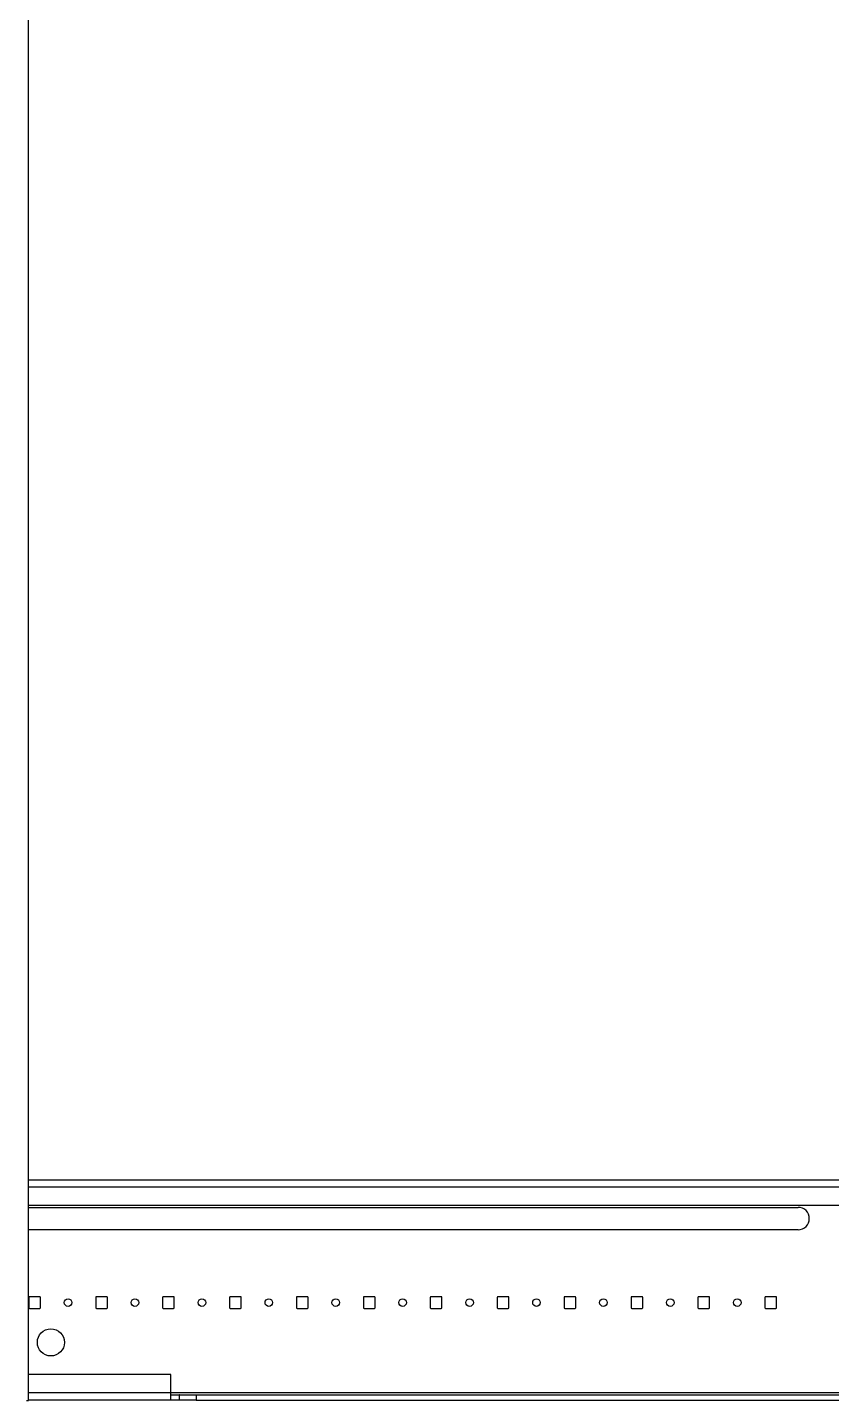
# Model space of a CAD drawing. Extents: x 8 to 102, y 11 to 162.
# Drawn here: x 68.56 to 80.58, y 11.26 to 31.78 of the extents above; entities that cross this region are included whole.
import ezdxf

# ---------------------------------------------------------------- set-up
doc = ezdxf.new("R2010")
doc.units = 0
doc.header["$MEASUREMENT"] = 0
doc.layers.add('TFR-TRI3', color=7, linetype='CONTINUOUS')

msp = doc.modelspace()

# ---------------------------------------------------------------- linework, layer by layer
at = {"layer": 'TFR-TRI3', "color": 113, "linetype": 'CONTINUOUS'}
for p, q in [((68.576, 11.26), (68.576, 107.017)), ((68.545, 11.26), (68.576, 11.26))]:
    msp.add_line(p, q, dxfattribs=at)
at = {"layer": 'TFR-TRI3', "color": 30, "linetype": 'CONTINUOUS'}
for p, q in [((68.577, 14.56), (92.576, 14.56)), ((68.577, 14.452), (92.576, 14.452)), ((68.577, 14.18), (92.576, 14.18)), ((68.576, 14.147), (80.076, 14.147)), ((80.076, 13.811), (68.576, 13.811)), ((68.58, 12.801), (68.58, 12.646)), ((68.745, 12.811), (68.59, 12.811)), ((68.755, 12.646), (68.755, 12.801)), ((69.58, 12.811), (69.58, 12.646)), ((69.745, 12.811), (69.58, 12.811)), ((69.755, 12.646), (69.755, 12.801)), ((70.58, 12.801), (70.58, 12.646)), ((70.745, 12.811), (70.59, 12.811)), ((70.755, 12.646), (70.755, 12.801)), ((71.58, 12.801), (71.58, 12.646)), ((71.745, 12.811), (71.59, 12.811)), ((71.755, 12.646), (71.755, 12.801)), ((72.58, 12.801), (72.58, 12.646)), ((72.745, 12.811), (72.59, 12.811)), ((72.755, 12.646), (72.755, 12.801)), ((73.58, 12.801), (73.58, 12.646)), ((73.745, 12.811), (73.59, 12.811)), ((73.755, 12.646), (73.755, 12.801)), ((74.58, 12.801), (74.58, 12.646)), ((74.745, 12.811), (74.59, 12.811)), ((74.755, 12.646), (74.755, 12.801)), ((75.58, 12.801), (75.58, 12.646)), ((75.745, 12.811), (75.59, 12.811)), ((75.755, 12.646), (75.755, 12.801)), ((76.58, 12.801), (76.58, 12.646)), ((76.745, 12.811), (76.59, 12.811)), ((76.755, 12.646), (76.755, 12.801)), ((77.58, 12.801), (77.58, 12.646)), ((77.745, 12.811), (77.59, 12.811)), ((77.755, 12.646), (77.755, 12.801)), ((78.58, 12.801), (78.58, 12.646)), ((78.745, 12.811), (78.59, 12.811)), ((78.755, 12.646), (78.755, 12.801)), ((79.58, 12.801), (79.58, 12.646)), ((79.745, 12.811), (79.59, 12.811)), ((79.755, 12.646), (79.755, 12.801)), ((68.59, 12.636), (68.745, 12.636)), ((69.59, 12.636), (69.745, 12.636)), ((70.59, 12.636), (70.745, 12.636)), ((71.59, 12.636), (71.745, 12.636)), ((72.59, 12.636), (72.745, 12.636)), ((73.59, 12.636), (73.745, 12.636)), ((74.59, 12.636), (74.745, 12.636)), ((75.59, 12.636), (75.745, 12.636)), ((76.59, 12.636), (76.745, 12.636)), ((77.59, 12.636), (77.745, 12.636)), ((78.59, 12.636), (78.745, 12.636)), ((79.59, 12.636), (79.745, 12.636)), ((70.705, 11.647), (68.576, 11.647)), ((70.705, 11.376), (70.705, 11.647)), ((70.705, 11.376), (68.576, 11.376)), ((70.704, 11.346), (70.706, 11.346)), ((90.455, 11.376), (70.705, 11.376)), ((70.705, 11.302), (70.705, 11.376)), ((70.705, 11.267), (70.705, 11.302)), ((70.706, 11.346), (70.714, 11.346)), ((70.714, 11.346), (70.728, 11.346)), ((70.728, 11.346), (70.746, 11.346)), ((70.746, 11.346), (70.767, 11.346)), ((70.767, 11.346), (70.788, 11.346)), ((70.788, 11.346), (70.806, 11.346)), ((70.806, 11.346), (70.82, 11.346)), ((70.82, 11.346), (70.828, 11.346)), ((70.828, 11.346), (70.829, 11.346)), ((70.829, 11.346), (70.829, 11.314)), ((70.83, 11.346), (70.829, 11.346)), ((70.829, 11.314), (70.829, 11.267)), ((70.83, 11.267), (70.83, 11.346)), ((70.83, 11.346), (70.863, 11.346)), ((70.863, 11.346), (70.955, 11.346)), ((70.955, 11.346), (71.08, 11.346)), ((71.08, 11.346), (90.08, 11.346)), ((71.08, 11.346), (71.08, 11.267)), ((70.704, 11.267), (68.576, 11.267)), ((70.704, 11.267), (70.705, 11.267)), ((70.704, 11.267), (70.704, 11.267)), ((70.705, 11.267), (70.704, 11.267)), ((70.711, 11.267), (70.705, 11.267)), ((70.723, 11.267), (70.711, 11.267)), ((70.741, 11.267), (70.723, 11.267)), ((70.761, 11.267), (70.741, 11.267)), ((70.782, 11.267), (70.761, 11.267)), ((70.801, 11.267), (70.782, 11.267)), ((70.816, 11.267), (70.801, 11.267)), ((70.824, 11.267), (70.816, 11.267)), ((70.83, 11.267), (70.829, 11.267)), ((70.863, 11.267), (70.83, 11.267)), ((70.955, 11.267), (70.863, 11.267)), ((71.08, 11.267), (70.955, 11.267)), ((71.08, 11.267), (90.08, 11.267))]:
    msp.add_line(p, q, dxfattribs=at)
for centre, radius in [((69.167, 12.724), 0.0565), ((70.167, 12.724), 0.0565), ((71.167, 12.724), 0.0565), ((72.167, 12.724), 0.0565), ((73.167, 12.724), 0.0565), ((74.167, 12.724), 0.0565), ((75.167, 12.724), 0.0565), ((76.167, 12.724), 0.0565), ((77.167, 12.724), 0.0565), ((78.167, 12.724), 0.0565), ((79.167, 12.724), 0.0565), ((68.911, 12.129), 0.203)]:
    msp.add_circle(centre, radius, dxfattribs=at)
for centre, radius, start, end in [((80.076, 13.979), 0.168, 270, 90), ((68.59, 12.801), 0.01, 90, 180), ((68.745, 12.801), 0.01, 0, 90), ((69.59, 12.801), 0.01, 90, 180), ((69.745, 12.801), 0.01, 0, 90), ((70.59, 12.801), 0.01, 90, 180), ((70.745, 12.801), 0.01, 0, 90), ((71.59, 12.801), 0.01, 90, 180), ((71.745, 12.801), 0.01, 0, 90), ((72.59, 12.801), 0.01, 90, 180), ((72.745, 12.801), 0.01, 0, 90), ((73.59, 12.801), 0.01, 90, 180), ((73.745, 12.801), 0.01, 0, 90), ((74.59, 12.801), 0.01, 90, 180), ((74.745, 12.801), 0.01, 0, 90), ((75.59, 12.801), 0.01, 90, 180), ((75.745, 12.801), 0.01, 0, 90), ((76.59, 12.801), 0.01, 90, 180), ((76.745, 12.801), 0.01, 0, 90), ((77.59, 12.801), 0.01, 90, 180), ((77.745, 12.801), 0.01, 0, 90), ((78.59, 12.801), 0.01, 90, 180), ((78.745, 12.801), 0.01, 0, 90), ((79.59, 12.801), 0.01, 90, 180), ((79.745, 12.801), 0.01, 0, 90), ((68.59, 12.646), 0.01, 180, 270), ((68.745, 12.646), 0.01, 270, 0), ((69.59, 12.646), 0.01, 180, 270), ((69.745, 12.646), 0.01, 270, 0), ((70.59, 12.646), 0.01, 180, 270), ((70.745, 12.646), 0.01, 270, 0), ((71.59, 12.646), 0.01, 180, 270), ((71.745, 12.646), 0.01, 270, 0), ((72.59, 12.646), 0.01, 180, 270), ((72.745, 12.646), 0.01, 270, 0), ((73.59, 12.646), 0.01, 180, 270), ((73.745, 12.646), 0.01, 270, 0), ((74.59, 12.646), 0.01, 180, 270), ((74.745, 12.646), 0.01, 270, 0), ((75.59, 12.646), 0.01, 180, 270), ((75.745, 12.646), 0.01, 270, 0), ((76.59, 12.646), 0.01, 180, 270), ((76.745, 12.646), 0.01, 270, 0), ((77.59, 12.646), 0.01, 180, 270), ((77.745, 12.646), 0.01, 270, 0), ((78.59, 12.646), 0.01, 180, 270), ((78.745, 12.646), 0.01, 270, 0), ((79.59, 12.646), 0.01, 180, 270), ((79.745, 12.646), 0.01, 270, 0)]:
    msp.add_arc(centre, radius, start, end, dxfattribs=at)

doc.saveas('drawing.dxf')
